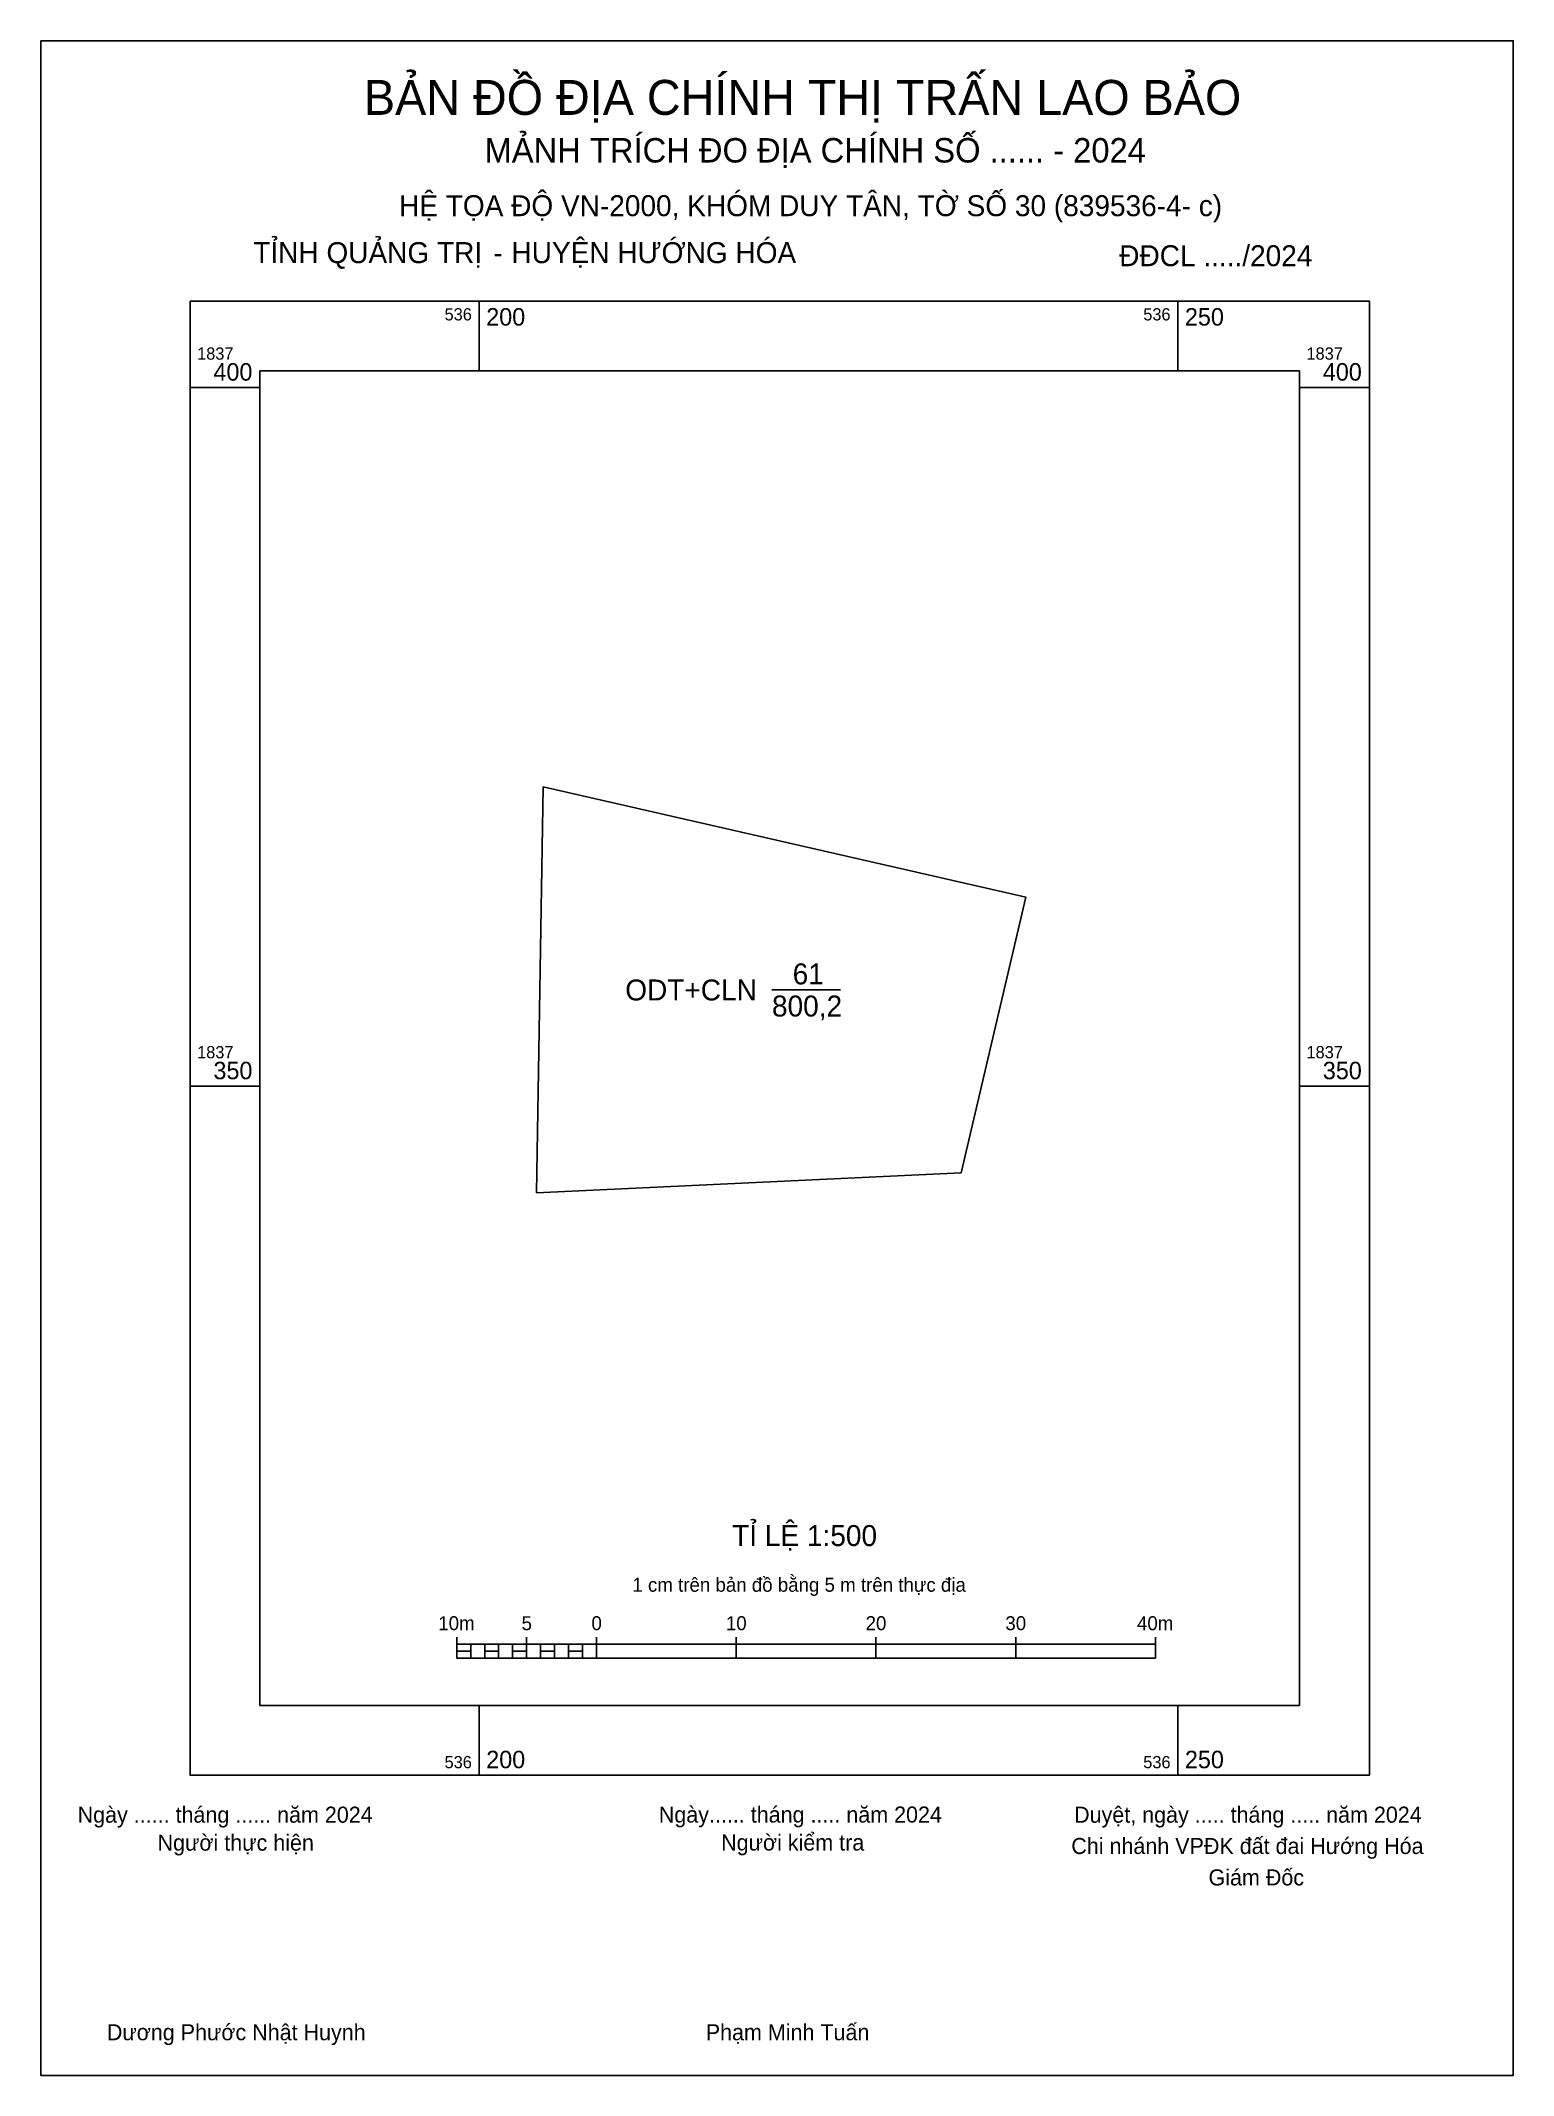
# Model space of a CAD drawing. Extents: x 536169 to 536274, y 1837279 to 1837425.
import ezdxf

# ---------------------------------------------------------------- set-up
doc = ezdxf.new("R2010")
doc.units = 0
for name, color, linetype in [('Level 1', 7, 'Continuous'), ('Level 10', 7, 'Continuous'), ('Level 13', 7, 'Continuous'), ('Level 2', 7, 'Continuous'), ('Level 23', 7, 'Continuous'), ('Level 6', 7, 'Continuous'), ('Level 62', 7, 'Continuous'), ('Level 63', 7, 'Continuous'), ('Level 9', 7, 'Continuous')]:
    doc.layers.add(name, color=color, linetype=linetype)

msp = doc.modelspace()

# ---------------------------------------------------------------- linework, layer by layer
at = {"layer": 'Level 1'}
for p, q in [((536168.62, 1837424.83), (536168.62, 1837424.83)), ((536274, 1837279.21), (536274, 1837279.21))]:
    msp.add_line(p, q, dxfattribs=at)
at = {"layer": 'Level 10'}
msp.add_lwpolyline([(536204.1, 1837342.36), (536204.57, 1837371.42), (536239.12, 1837363.53), (536234.5, 1837343.81)], close=True, dxfattribs=at)
at = {"layer": 'Level 2'}
msp.add_lwpolyline([(536168.62, 1837424.83), (536274, 1837424.83), (536274, 1837279.21), (536168.62, 1837279.21)], close=True, dxfattribs=at)
at = {"layer": 'Level 23'}
msp.add_line((536234.5, 1837343.81), (536239.12, 1837363.53), dxfattribs=at)
at = {"layer": 'Level 62'}
msp.add_lwpolyline([(536184.31, 1837401.19), (536258.7, 1837401.19), (536258.7, 1837305.69), (536184.31, 1837305.69)], close=True, dxfattribs=at)
at = {"layer": 'Level 63'}
for p, q in [((536168.62, 1837422.33), (536168.62, 1837424.83)), ((536168.62, 1837424.83), (536171.12, 1837424.83)), ((536168.62, 1837422.33), (536168.62, 1837424.83)), ((536168.62, 1837424.83), (536171.12, 1837424.83)), ((536271.5, 1837424.83), (536274, 1837424.83)), ((536271.5, 1837424.83), (536274, 1837424.83)), ((536274, 1837424.83), (536274, 1837422.33)), ((536274, 1837424.83), (536274, 1837422.33)), ((536168.62, 1837422.33), (536168.62, 1837422.33)), ((536168.62, 1837422.33), (536168.62, 1837422.33)), ((536200, 1837406.19), (536200, 1837401.19)), ((536250, 1837406.19), (536250, 1837401.19)), ((536179.31, 1837400), (536184.31, 1837400)), ((536258.7, 1837400), (536263.7, 1837400)), ((536179.31, 1837350), (536184.31, 1837350)), ((536258.7, 1837350), (536263.7, 1837350)), ((536198.39, 1837310.57), (536198.39, 1837309.07)), ((536198.39, 1837310.07), (536248.39, 1837310.07)), ((536199.39, 1837310.07), (536199.39, 1837309.07)), ((536200.39, 1837310.07), (536200.39, 1837309.07)), ((536201.39, 1837310.07), (536201.39, 1837309.07)), ((536202.39, 1837310.07), (536202.39, 1837309.07)), ((536203.39, 1837310.57), (536203.39, 1837309.07)), ((536203.39, 1837310.07), (536203.39, 1837309.07)), ((536204.39, 1837310.07), (536204.39, 1837309.07)), ((536205.39, 1837310.07), (536205.39, 1837309.07)), ((536206.39, 1837310.07), (536206.39, 1837309.07)), ((536207.39, 1837310.07), (536207.39, 1837309.07)), ((536208.39, 1837310.57), (536208.39, 1837309.07)), ((536208.39, 1837310.07), (536208.39, 1837309.07)), ((536218.39, 1837310.57), (536218.39, 1837309.07)), ((536228.39, 1837310.57), (536228.39, 1837309.07)), ((536238.39, 1837310.57), (536238.39, 1837309.07)), ((536248.39, 1837310.57), (536248.39, 1837309.07)), ((536198.39, 1837309.07), (536248.39, 1837309.07)), ((536200, 1837305.69), (536200, 1837300.69)), ((536250, 1837305.69), (536250, 1837300.69)), ((536168.62, 1837279.21), (536168.62, 1837281.71)), ((536168.62, 1837279.21), (536168.62, 1837281.71)), ((536274, 1837281.71), (536274, 1837279.21)), ((536274, 1837281.71), (536274, 1837279.21)), ((536171.12, 1837279.21), (536168.62, 1837279.21)), ((536171.12, 1837279.21), (536168.62, 1837279.21)), ((536274, 1837279.21), (536271.5, 1837279.21)), ((536274, 1837279.21), (536271.5, 1837279.21))]:
    msp.add_line(p, q, dxfattribs=at)
for points in [[(536179.31, 1837406.19), (536179.31, 1837300.69), (536263.7, 1837300.69), (536263.7, 1837406.19)], [(536198.39, 1837309.57), (536199.39, 1837309.57), (536199.39, 1837309.07), (536198.39, 1837309.07)], [(536198.39, 1837309.57), (536199.39, 1837309.57), (536199.39, 1837309.07), (536198.39, 1837309.07)], [(536200.39, 1837309.57), (536201.39, 1837309.57), (536201.39, 1837309.07), (536200.39, 1837309.07)], [(536202.39, 1837309.57), (536203.39, 1837309.57), (536203.39, 1837309.07), (536202.39, 1837309.07)], [(536204.39, 1837309.57), (536205.39, 1837309.57), (536205.39, 1837309.07), (536204.39, 1837309.07)], [(536206.39, 1837309.57), (536207.39, 1837309.57), (536207.39, 1837309.07), (536206.39, 1837309.07)]]:
    msp.add_lwpolyline(points, close=True, dxfattribs=at)
at = {"layer": 'Level 9'}
msp.add_line((536220.95, 1837356.89), (536225.85, 1837356.89), dxfattribs=at)

# ---------------------------------------------------------------- texts
at = {"layer": 'Level 13'}
for s, p in [('61', (536222.43, 1837357.29)), ('ODT+CLN', (536210.45, 1837356.14)), ('800,2', (536220.95, 1837354.99))]:
    msp.add_text(s, height=1.5, dxfattribs=at).set_placement(p)
at = {"layer": 'Level 6'}
for s, p in [('HỆ TỌA ÐỘ VN-2000, KHÓM DUY TÂN, TỜ SỐ 30 (839536-4- c)', (536194.26, 1837412.27)), ('TỈ LỆ 1:500', (536218.1, 1837317.09))]:
    msp.add_text(s, height=1.5, dxfattribs=at).set_placement(p)
at = {"layer": 'Level 63'}
for s, height, p in [('BẢN ĐỒ ĐỊA CHÍNH THỊ TRẤN LAO BẢO', 2.5, (536191.75, 1837419.52)), ('MẢNH TRÍCH ĐO ĐỊA CHÍNH SỐ ...... - 2024', 1.75, (536200.38, 1837416.11)), ('TỈNH QUẢNG TRỊ', 1.5, (536183.83, 1837408.91)), (' HUYỆN HƯỚNG HÓA', 1.5, (536201.75, 1837408.91)), ('ĐĐCL ...../2024', 1.5, (536245.8, 1837408.69)), ('-', 1.5, (536201.01, 1837408.91)), ('536', 0.875, (536197.52, 1837404.81)), ('200', 1.25, (536200.5, 1837404.44)), ('536', 0.875, (536247.52, 1837404.81)), ('250', 1.25, (536250.5, 1837404.44)), ('1837', 0.875, (536179.81, 1837402)), ('1837', 0.875, (536259.2, 1837402)), ('400', 1.25, (536180.98, 1837400.5)), ('400', 1.25, (536260.37, 1837400.5)), ('1837', 0.875, (536179.81, 1837352)), ('1837', 0.875, (536259.2, 1837352)), ('350', 1.25, (536180.98, 1837350.5)), ('350', 1.25, (536260.37, 1837350.5)), ('1 cm trên bản đồ bằng 5 m trên thực địa', 1, (536210.96, 1837313.82)), ('10m', 1, (536197.07, 1837311.07)), ('5', 1, (536203.03, 1837311.07)), ('0', 1, (536208.03, 1837311.07)), ('10', 1, (536217.65, 1837311.07)), ('20', 1, (536227.65, 1837311.07)), ('30', 1, (536237.65, 1837311.07)), ('40m', 1, (536247.07, 1837311.07)), ('536', 0.875, (536197.52, 1837301.19)), ('200', 1.25, (536200.5, 1837301.19)), ('536', 0.875, (536247.52, 1837301.19)), ('250', 1.25, (536250.5, 1837301.19)), ('Ngày ...... tháng ...... năm 2024', 1.15, (536171.26, 1837297.29)), ('Ngày...... tháng ..... năm 2024', 1.15, (536212.85, 1837297.3)), ('Duyệt, ngày ..... tháng ..... năm 2024', 1.15, (536242.57, 1837297.29)), ('Người thực hiện', 1.15, (536176.98, 1837295.29)), ('Người kiểm tra', 1.15, (536217.31, 1837295.3)), ('Chi nhánh VPĐK đất đai Hướng Hóa', 1.15, (536242.37, 1837295.05)), ('Giám Đốc', 1.15, (536252.19, 1837292.8)), ('Dương Phước Nhật Huynh', 1.15, (536173.35, 1837281.72)), ('Phạm Minh Tuấn', 1.15, (536216.21, 1837281.72))]:
    msp.add_text(s, height=height, dxfattribs=at).set_placement(p)

doc.saveas('drawing.dxf')
